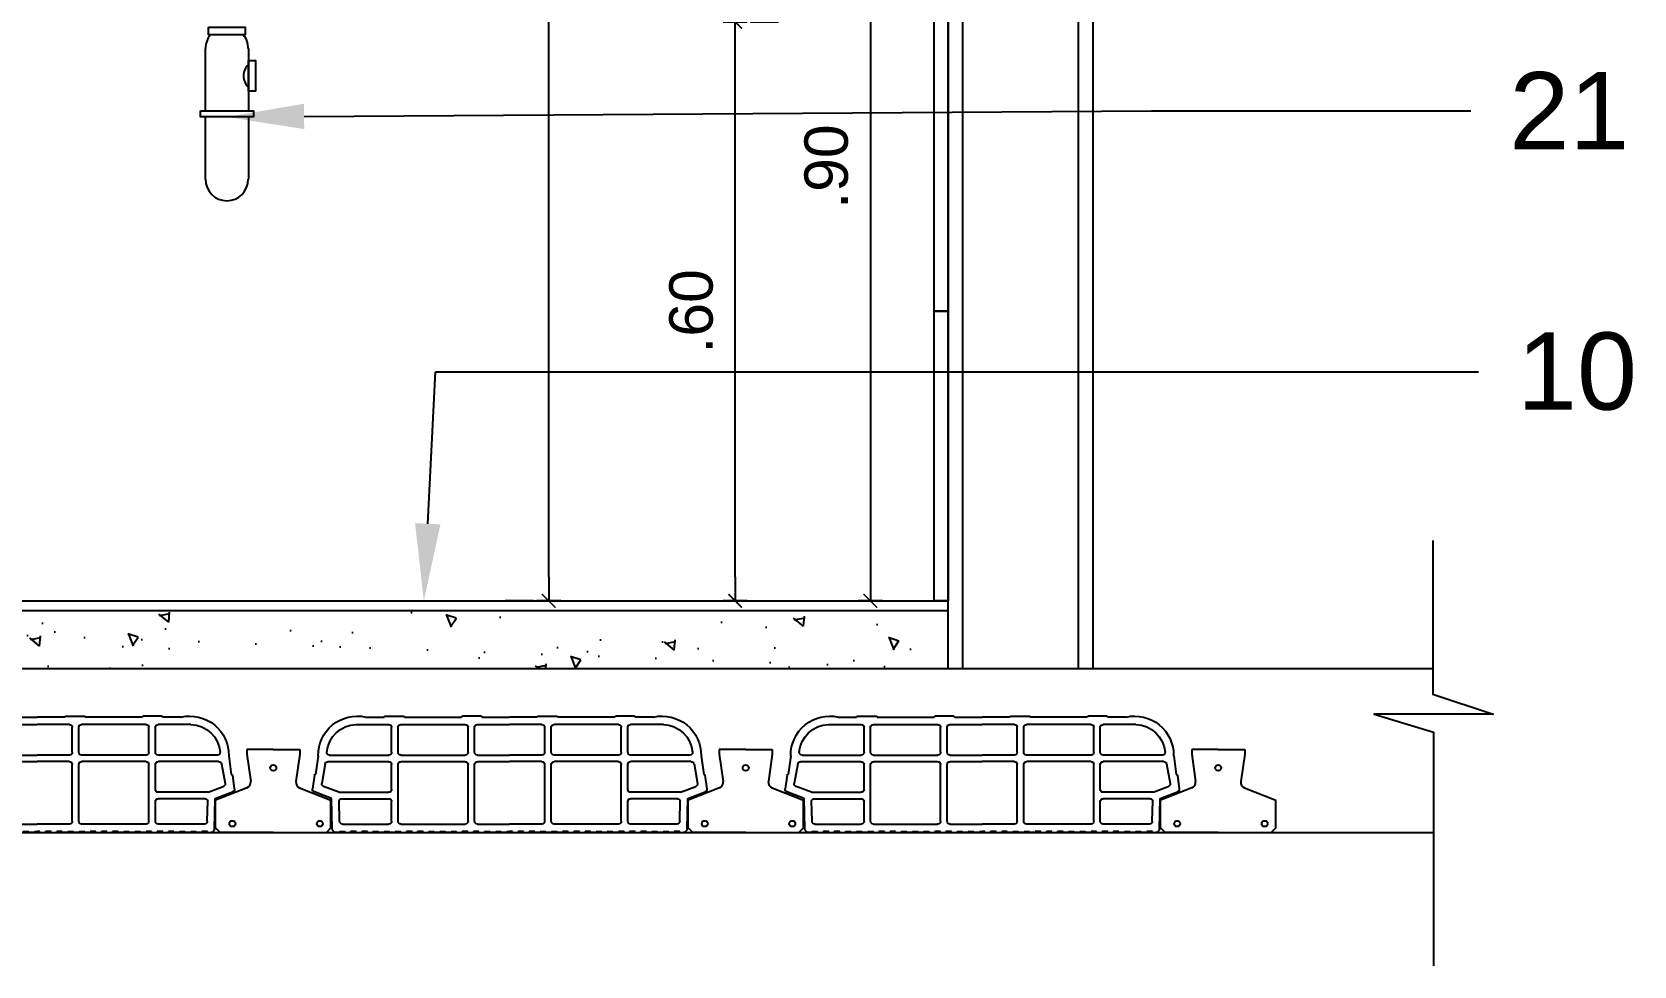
# Model space of a CAD drawing. Header units: metres. Extents: x 198 to 412, y -54 to 17.
# Drawn here: x 269.313 to 270.973, y -8.795 to -7.827 of the extents above; entities that cross this region are included whole.
import ezdxf
from ezdxf import colors
from ezdxf.entities.mleader import LeaderData, LeaderLine
from ezdxf.math import Vec2, Vec3

# ---------------------------------------------------------------- set-up
doc = ezdxf.new("R2010")
doc.units = ezdxf.units.M
doc.header["$LTSCALE"] = 10
for name, color, linetype in [('02', 2, 'Continuous'), ('02-LH ladrillo hueco 02', 1, 'Continuous'), ('1_MUROS', 6, 'Continuous'), ('A-MUROS', 6, 'Continuous'), ('A-TEXTOS', 2, 'Continuous'), ('Corte t', 2, 'Continuous'), ('HT-253', 253, 'Continuous'), ('Losa rap sapito', 251, 'Continuous'), ('piso', 1, 'Continuous'), ('TCOTA', 1, 'Continuous'), ('TM-REVEST', 252, 'Continuous'), ('TM-REVOQUE', 2, 'Continuous')]:
    doc.layers.add(name, color=color, linetype=linetype)
doc.styles.add('ARIAL', font='arial.ttf')
doc.dimstyles.new('ST-COTA-25', dxfattribs={"dimscale": 0.25, "dimtxt": 0.18, "dimasz": 0.1, "dimexe": 0.18, "dimexo": 0.0625, "dimgap": 0.09, "dimtad": 1, "dimzin": 4, "dimdsep": 46, "dimtxsty": 'ARIAL', "dimblk1": 'COTA_N', "dimblk2": 'COTA_N', "dimsah": 1, "dimcen": 0.09, "dimclrd": 8, "dimclre": 8, "dimclrt": 1, "dimadec": 0, "dimazin": 0, "dimtfac": 1, "dimtix": 1, "dimtmove": 0, "dimatfit": 3, "dimldrblk": 'COTA_N', "dimfxl": 0.18, "dimtolj": 1, "dimtzin": 0, "dimarcsym": 0})

# ---------------------------------------------------------------- blocks, each defined once
blk = doc.blocks.new('VIGUETA NUEVA')
at = {"layer": '02'}
for p, q in [((852.3054, 1549.6661), (852.2767, 1549.6661)), ((852.2767, 1549.6661), (852.2767, 1549.6611)), ((852.3054, 1549.6661), (852.3342, 1549.6661)), ((852.3342, 1549.6661), (852.3342, 1549.6611)), ((852.2767, 1549.6611), (852.2809, 1549.6312)), ((852.3342, 1549.6611), (852.3299, 1549.6312)), ((852.2769, 1549.6243), (852.2429, 1549.6111)), ((852.2429, 1549.5811), (852.2429, 1549.6111)), ((852.3339, 1549.6243), (852.3679, 1549.6111)), ((852.3679, 1549.5811), (852.3679, 1549.6111)), ((852.2429, 1549.5811), (852.2479, 1549.5761)), ((852.3054, 1549.5761), (852.2479, 1549.5761)), ((852.3054, 1549.5761), (852.3629, 1549.5761)), ((852.3679, 1549.5811), (852.3629, 1549.5761))]:
    blk.add_line(p, q, dxfattribs=at)
for centre, start, end in [((852.2739, 1549.6307), 294.8533, 4.4381), ((852.3369, 1549.6307), 175.5619, 245.1467)]:
    blk.add_arc(centre, 0.00704, start, end, dxfattribs=at)
blk = doc.blocks.new('VIGUETA NUEVA1')
at = {"layer": 'piso'}
for centre in [(0, -0.02), (-0.0444, -0.0805), (0.0504, -0.0805)]:
    blk.add_circle(centre, 0.00324, dxfattribs=at)
at = {"layer": '1_MUROS'}
blk.add_blockref('VIGUETA NUEVA', (-852.3054, -1549.6661), dxfattribs=at)
blk = doc.blocks.new('Losa rap zapito')
at = {"layer": 'Losa rap sapito'}
for p, q in [((283.7813, -291.7641), (283.8003, -291.7641)), ((283.8012, -291.7632), (283.8205, -291.7632)), ((283.8215, -291.7641), (283.8806, -291.7641)), ((283.9008, -291.7632), (283.8815, -291.7632)), ((283.9018, -291.7641), (283.9304, -291.7641)), ((283.959, -291.7641), (283.9304, -291.7641)), ((283.9599, -291.7632), (283.9792, -291.7632)), ((284.0393, -291.7641), (283.9802, -291.7641)), ((284.0595, -291.7632), (284.0402, -291.7632)), ((284.0795, -291.7641), (284.0605, -291.7641)), ((283.7711, -291.7719), (283.8051, -291.7719)), ((283.808, -291.8006), (283.808, -291.7747)), ((283.8147, -291.8006), (283.8147, -291.7747)), ((283.8176, -291.7719), (283.8844, -291.7719)), ((283.8873, -291.8006), (283.8873, -291.7747)), ((283.8941, -291.8006), (283.8941, -291.7747)), ((283.897, -291.7719), (283.9304, -291.7719)), ((283.9638, -291.7719), (283.9304, -291.7719)), ((283.9667, -291.8006), (283.9667, -291.7747)), ((283.9734, -291.8006), (283.9734, -291.7747)), ((284.0431, -291.7719), (283.9763, -291.7719)), ((284.046, -291.8006), (284.046, -291.7747)), ((284.0527, -291.8006), (284.0527, -291.7747)), ((284.0896, -291.7719), (284.0556, -291.7719)), ((283.732, -291.8042), (283.7293, -291.8235)), ((283.7394, -291.8124), (283.7357, -291.8329)), ((283.7422, -291.8103), (283.8051, -291.8103)), ((283.7437, -291.8035), (283.8051, -291.8035)), ((283.7534, -291.8103), (283.8051, -291.8103)), ((283.808, -291.8391), (283.808, -291.8132)), ((283.8147, -291.8721), (283.8147, -291.8132)), ((283.8176, -291.8035), (283.8844, -291.8035)), ((283.8176, -291.8103), (283.8844, -291.8103)), ((283.8873, -291.8721), (283.8873, -291.8132)), ((283.8941, -291.8721), (283.8941, -291.8132)), ((283.897, -291.8035), (283.9304, -291.8035)), ((283.897, -291.8103), (283.9304, -291.8103)), ((283.9638, -291.8035), (283.9304, -291.8035)), ((283.9638, -291.8103), (283.9304, -291.8103)), ((283.9667, -291.8721), (283.9667, -291.8132)), ((283.9734, -291.8721), (283.9734, -291.8132)), ((284.0431, -291.8035), (283.9763, -291.8035)), ((284.0431, -291.8103), (283.9763, -291.8103)), ((284.046, -291.8721), (284.046, -291.8132)), ((284.0527, -291.8391), (284.0527, -291.8132)), ((284.117, -291.8035), (284.0556, -291.8035)), ((284.1186, -291.8103), (284.0556, -291.8103)), ((284.1073, -291.8103), (284.0556, -291.8103)), ((284.1214, -291.8124), (284.125, -291.8329)), ((284.1287, -291.8042), (284.1314, -291.8235)), ((283.7282, -291.8243), (283.7262, -291.8386)), ((284.1325, -291.8243), (284.1346, -291.8386)), ((283.7459, -291.8484), (283.728, -291.8417)), ((283.7534, -291.842), (283.7376, -291.836)), ((283.7466, -291.8799), (283.7459, -291.8484)), ((283.7534, -291.842), (283.8051, -291.842)), ((283.7542, -291.8721), (283.7536, -291.851)), ((283.7565, -291.8487), (283.8051, -291.8487)), ((283.808, -291.8721), (283.808, -291.8516)), ((284.0527, -291.8721), (284.0527, -291.8516)), ((284.1073, -291.842), (284.0556, -291.842)), ((284.1043, -291.8487), (284.0556, -291.8487)), ((284.1066, -291.8721), (284.1071, -291.851)), ((284.1073, -291.842), (284.1232, -291.836)), ((284.1141, -291.8799), (284.1149, -291.8484)), ((284.1149, -291.8484), (284.1327, -291.8417)), ((283.7541, -291.8836), (283.7504, -291.8836)), ((283.7541, -291.8836), (283.7516, -291.8836)), ((283.7541, -291.8836), (283.7516, -291.8836)), ((283.7541, -291.8836), (283.7541, -291.8827)), ((283.7541, -291.8827), (283.7598, -291.8827)), ((283.7571, -291.8749), (283.8051, -291.8749)), ((283.7598, -291.8836), (283.7598, -291.8827)), ((283.7598, -291.8836), (283.7656, -291.8836)), ((283.7714, -291.8827), (283.7656, -291.8827)), ((283.7656, -291.8836), (283.7656, -291.8827)), ((283.7714, -291.8836), (283.7714, -291.8827)), ((283.7714, -291.8836), (283.7772, -291.8836)), ((283.7772, -291.8836), (283.7772, -291.8827)), ((283.783, -291.8827), (283.7772, -291.8827)), ((283.783, -291.8836), (283.783, -291.8827)), ((283.783, -291.8836), (283.7887, -291.8836)), ((283.7887, -291.8836), (283.7887, -291.8827)), ((283.7887, -291.8827), (283.7945, -291.8827)), ((283.7945, -291.8836), (283.7945, -291.8827)), ((283.8003, -291.8836), (283.7945, -291.8836)), ((283.8003, -291.8827), (283.8061, -291.8827)), ((283.8003, -291.8836), (283.8003, -291.8827)), ((283.8061, -291.8836), (283.8061, -291.8827)), ((283.8119, -291.8836), (283.8061, -291.8836)), ((283.8119, -291.8827), (283.8176, -291.8827)), ((283.8119, -291.8836), (283.8119, -291.8827)), ((283.8119, -291.8827), (283.8176, -291.8827)), ((283.8176, -291.8749), (283.8844, -291.8749)), ((283.8176, -291.8836), (283.8176, -291.8827)), ((283.8176, -291.8836), (283.8234, -291.8836)), ((283.8292, -291.8827), (283.8234, -291.8827)), ((283.8234, -291.8836), (283.8234, -291.8827)), ((283.8292, -291.8836), (283.8292, -291.8827)), ((283.8292, -291.8836), (283.835, -291.8836)), ((283.835, -291.8836), (283.835, -291.8827)), ((283.8408, -291.8827), (283.835, -291.8827)), ((283.8408, -291.8836), (283.8408, -291.8827)), ((283.8408, -291.8836), (283.8465, -291.8836)), ((283.8465, -291.8836), (283.8465, -291.8827)), ((283.8465, -291.8827), (283.8523, -291.8827)), ((283.8523, -291.8836), (283.8523, -291.8827)), ((283.8581, -291.8836), (283.8523, -291.8836)), ((283.8581, -291.8827), (283.8639, -291.8827)), ((283.8581, -291.8836), (283.8581, -291.8827)), ((283.8639, -291.8836), (283.8639, -291.8827)), ((283.8697, -291.8836), (283.8639, -291.8836)), ((283.8697, -291.8827), (283.8755, -291.8827)), ((283.8697, -291.8836), (283.8697, -291.8827)), ((283.8697, -291.8827), (283.8755, -291.8827)), ((283.8755, -291.8836), (283.8755, -291.8827)), ((283.8755, -291.8836), (283.8812, -291.8836)), ((283.887, -291.8827), (283.8812, -291.8827)), ((283.8812, -291.8836), (283.8812, -291.8827)), ((283.887, -291.8836), (283.887, -291.8827)), ((283.887, -291.8836), (283.8928, -291.8836)), ((283.8928, -291.8836), (283.8928, -291.8827)), ((283.8986, -291.8827), (283.8928, -291.8827)), ((283.897, -291.8749), (283.9304, -291.8749)), ((283.8986, -291.8836), (283.8986, -291.8827)), ((283.8986, -291.8836), (283.9044, -291.8836)), ((283.9044, -291.8836), (283.9044, -291.8827)), ((283.9044, -291.8827), (283.9101, -291.8827)), ((283.9101, -291.8836), (283.9101, -291.8827)), ((283.9159, -291.8836), (283.9101, -291.8836)), ((283.9159, -291.8827), (283.9217, -291.8827)), ((283.9159, -291.8836), (283.9159, -291.8827)), ((283.9217, -291.8836), (283.9217, -291.8827)), ((283.9275, -291.8836), (283.9217, -291.8836)), ((283.9275, -291.8836), (283.9275, -291.8827)), ((283.9275, -291.8827), (283.9304, -291.8827)), ((283.9638, -291.8749), (283.9304, -291.8749)), ((283.9333, -291.8827), (283.9304, -291.8827)), ((283.9333, -291.8836), (283.9333, -291.8827)), ((283.9333, -291.8836), (283.939, -291.8836)), ((283.9448, -291.8827), (283.939, -291.8827)), ((283.939, -291.8836), (283.939, -291.8827)), ((283.9448, -291.8836), (283.9448, -291.8827)), ((283.9448, -291.8836), (283.9506, -291.8836)), ((283.9506, -291.8836), (283.9506, -291.8827)), ((283.9564, -291.8827), (283.9506, -291.8827)), ((283.9564, -291.8836), (283.9564, -291.8827)), ((283.9622, -291.8836), (283.9564, -291.8836)), ((283.9622, -291.8836), (283.9622, -291.8827)), ((283.9622, -291.8827), (283.9679, -291.8827)), ((283.9679, -291.8836), (283.9679, -291.8827)), ((283.9737, -291.8836), (283.9679, -291.8836)), ((283.9737, -291.8827), (283.9795, -291.8827)), ((283.9737, -291.8836), (283.9737, -291.8827)), ((284.0431, -291.8749), (283.9763, -291.8749)), ((283.9795, -291.8836), (283.9795, -291.8827)), ((283.9853, -291.8836), (283.9795, -291.8836)), ((283.9911, -291.8827), (283.9853, -291.8827)), ((283.9853, -291.8836), (283.9853, -291.8827)), ((283.9911, -291.8827), (283.9853, -291.8827)), ((283.9911, -291.8836), (283.9911, -291.8827)), ((283.9911, -291.8836), (283.9968, -291.8836)), ((284.0026, -291.8827), (283.9968, -291.8827)), ((283.9968, -291.8836), (283.9968, -291.8827)), ((284.0026, -291.8836), (284.0026, -291.8827)), ((284.0026, -291.8836), (284.0084, -291.8836)), ((284.0084, -291.8836), (284.0084, -291.8827)), ((284.0142, -291.8827), (284.0084, -291.8827)), ((284.0142, -291.8836), (284.0142, -291.8827)), ((284.02, -291.8836), (284.0142, -291.8836)), ((284.02, -291.8836), (284.02, -291.8827)), ((284.02, -291.8827), (284.0258, -291.8827)), ((284.0258, -291.8836), (284.0258, -291.8827)), ((284.0315, -291.8836), (284.0258, -291.8836)), ((284.0315, -291.8827), (284.0373, -291.8827)), ((284.0315, -291.8836), (284.0315, -291.8827)), ((284.0373, -291.8836), (284.0373, -291.8827)), ((284.0431, -291.8836), (284.0373, -291.8836)), ((284.0489, -291.8827), (284.0431, -291.8827)), ((284.0431, -291.8836), (284.0431, -291.8827)), ((284.0489, -291.8827), (284.0431, -291.8827)), ((284.0489, -291.8836), (284.0489, -291.8827)), ((284.0489, -291.8836), (284.0547, -291.8836)), ((284.0604, -291.8827), (284.0547, -291.8827)), ((284.0547, -291.8836), (284.0547, -291.8827)), ((284.1037, -291.8749), (284.0556, -291.8749)), ((284.0604, -291.8836), (284.0604, -291.8827)), ((284.0604, -291.8836), (284.0662, -291.8836)), ((284.0662, -291.8836), (284.0662, -291.8827)), ((284.072, -291.8827), (284.0662, -291.8827)), ((284.072, -291.8836), (284.072, -291.8827)), ((284.0778, -291.8836), (284.072, -291.8836)), ((284.0778, -291.8836), (284.0778, -291.8827)), ((284.0778, -291.8827), (284.0836, -291.8827)), ((284.0836, -291.8836), (284.0836, -291.8827)), ((284.0893, -291.8836), (284.0836, -291.8836)), ((284.0893, -291.8827), (284.0951, -291.8827)), ((284.0893, -291.8836), (284.0893, -291.8827)), ((284.0951, -291.8836), (284.0951, -291.8827)), ((284.1009, -291.8836), (284.0951, -291.8836)), ((284.1009, -291.8836), (284.1009, -291.8827)), ((284.1067, -291.8827), (284.1009, -291.8827)), ((284.1067, -291.8836), (284.1067, -291.8827)), ((284.1067, -291.8836), (284.1092, -291.8836)), ((284.1067, -291.8836), (284.1092, -291.8836)), ((284.1067, -291.8836), (284.1103, -291.8836))]:
    blk.add_line(p, q, dxfattribs=at)
for centre, radius, start, end in [((283.7724, -291.8035), 0.0404, 77.2971, 181.0135), ((283.8012, -291.7641), 0.000963, 90, 180), ((283.8205, -291.7641), 0.000963, 0, 90), ((283.8815, -291.7641), 0.000963, 90, 180), ((283.9008, -291.7641), 0.000963, 0, 90), ((283.9599, -291.7641), 0.000963, 90, 180), ((283.9792, -291.7641), 0.000963, 0, 90), ((284.0402, -291.7641), 0.000963, 90, 180), ((284.0595, -291.7641), 0.000963, 0, 90), ((284.0883, -291.8035), 0.0404, 358.9865, 102.7029), ((283.7724, -291.8035), 0.0317, 92.259, 174.7894), ((283.8051, -291.7747), 0.00289, 0, 90), ((283.8176, -291.7747), 0.00289, 90, 180), ((283.8844, -291.7747), 0.00289, 0, 90), ((283.897, -291.7747), 0.00289, 90, 180), ((283.9638, -291.7747), 0.00289, 0, 90), ((283.9763, -291.7747), 0.00289, 90, 180), ((284.0431, -291.7747), 0.00289, 0, 90), ((284.0556, -291.7747), 0.00289, 90, 180), ((284.0883, -291.8035), 0.0317, 5.2106, 87.741), ((283.7437, -291.8006), 0.00289, 180.2316, 270), ((283.8051, -291.8006), 0.00289, 270, 0), ((283.8176, -291.8006), 0.00289, 180, 270), ((283.8844, -291.8006), 0.00289, 270, 0), ((283.897, -291.8006), 0.00289, 180, 270), ((283.9638, -291.8006), 0.00289, 270, 0), ((283.9763, -291.8006), 0.00289, 180, 270), ((284.0431, -291.8006), 0.00289, 270, 0), ((284.0556, -291.8006), 0.00289, 180, 270), ((284.117, -291.8006), 0.00289, 270, 359.7684), ((283.7422, -291.8132), 0.00289, 90, 165.2593), ((283.8051, -291.8132), 0.00289, 0, 90), ((283.8176, -291.8132), 0.00289, 90, 180), ((283.8844, -291.8132), 0.00289, 0, 90), ((283.897, -291.8132), 0.00289, 90, 180), ((283.9638, -291.8132), 0.00289, 0, 90), ((283.9763, -291.8132), 0.00289, 90, 180), ((284.0431, -291.8132), 0.00289, 0, 90), ((284.0556, -291.8132), 0.00289, 90, 180), ((284.1186, -291.8132), 0.00289, 14.7407, 90), ((283.7292, -291.8244), 0.000963, 81.8699, 171.8699), ((283.7386, -291.8333), 0.00289, 171.8699, 249.444), ((284.1222, -291.8333), 0.00289, 290.556, 8.1301), ((284.1316, -291.8244), 0.000963, 8.1301, 98.1301), ((283.729, -291.839), 0.00289, 171.8699, 249.444), ((283.7565, -291.8516), 0.00289, 90, 168.5947), ((283.8051, -291.8391), 0.00289, 270, 0), ((283.8051, -291.8516), 0.00289, 0, 90), ((284.0556, -291.8391), 0.00289, 180, 270), ((284.0556, -291.8516), 0.00289, 90, 180), ((284.1043, -291.8516), 0.00289, 11.4053, 90), ((284.1317, -291.839), 0.00289, 290.556, 8.1301), ((283.7505, -291.8797), 0.0039, 182.4799, 268.1248), ((283.7571, -291.8721), 0.00289, 180, 271.41), ((283.8051, -291.8721), 0.00289, 270, 0), ((283.8176, -291.8721), 0.00289, 180, 270), ((283.8844, -291.8721), 0.00289, 270, 0), ((283.897, -291.8721), 0.00289, 180, 270), ((283.9638, -291.8721), 0.00289, 270, 0), ((283.9763, -291.8721), 0.00289, 180, 270), ((284.0431, -291.8721), 0.00289, 270, 0), ((284.0556, -291.8721), 0.00289, 180, 270), ((284.1037, -291.8721), 0.00289, 268.59, 0), ((284.1102, -291.8797), 0.0039, 271.8752, 357.5201)]:
    blk.add_arc(centre, radius, start, end, dxfattribs=at)
blk = doc.blocks.new('COTA_N')
for p, q in [((-1, 0), (0, 0)), ((0, 0.5), (0, -0.5))]:
    blk.add_line(p, q)
at = {"color": 3, "const_width": 0.065}
blk.add_lwpolyline([(0.141, 0.141), (0.283, 0.283), (0, 0), (-0.141, -0.141), (-0.283, -0.283)], dxfattribs=at)
blk = doc.blocks.new('*D308')
at = {"layer": 'Defpoints', "color": 0, "transparency": 16777216}
for p in [(270.0415, -7.8163), (270.0415, -7.8163), (270.0415, -8.4163)]:
    blk.add_point(p, dxfattribs=at)
at = {"layer": 'TCOTA', "color": 8, "lineweight": -2, "transparency": 16777216}
for p, q in [((270.0572, -7.8163), (270.0865, -7.8163)), ((270.0415, -8.3913), (270.0415, -7.8413)), ((270.0572, -8.4163), (270.0865, -8.4163))]:
    blk.add_line(p, q, dxfattribs=at)
at = {"layer": 'TCOTA', "color": 8, "lineweight": -2, "transparency": 16777216, "xscale": 0.025, "yscale": 0.025, "zscale": 0.025}
for p, rotation in [((270.0415, -7.8163), 90), ((270.0415, -8.4163), 270)]:
    blk.add_blockref('COTA_N', p, dxfattribs=dict(at, rotation=rotation))
at = {"layer": 'TCOTA', "color": 1, "transparency": 16777216, "insert": (269.9961, -8.1163), "char_height": 0.045, "attachment_point": 5, "rotation": 90, "style": 'ARIAL'}
blk.add_mtext('\\A1;.60', dxfattribs=at)
blk = doc.blocks.new('*D311')
at = {"layer": 'Defpoints', "color": 0, "transparency": 16777216}
for p in [(270.1816, -7.5163, 0), (270.1816, -8.4163), (270.1816, -8.4163)]:
    blk.add_point(p, dxfattribs=at)
at = {"layer": 'TCOTA', "color": 8, "lineweight": -2, "transparency": 16777216}
for p, q in [((270.1659, -7.5163), (270.1366, -7.5163)), ((270.1816, -7.5413), (270.1816, -8.3913)), ((270.1972, -8.4163), (270.2266, -8.4163))]:
    blk.add_line(p, q, dxfattribs=at)
at = {"layer": 'TCOTA', "color": 8, "lineweight": -2, "transparency": 16777216, "xscale": 0.025, "yscale": 0.025, "zscale": 0.025}
for p, rotation in [((270.1816, -7.5163), 90), ((270.1816, -8.4163), 270)]:
    blk.add_blockref('COTA_N', p, dxfattribs=dict(at, rotation=rotation))
at = {"layer": 'TCOTA', "color": 1, "transparency": 16777216, "insert": (270.1361, -7.9663), "char_height": 0.045, "attachment_point": 5, "rotation": 90, "style": 'ARIAL'}
blk.add_mtext('\\A1;.90', dxfattribs=at)
blk = doc.blocks.new('*D313')
at = {"layer": 'Defpoints', "color": 0, "transparency": 16777216}
for p in [(269.8484, -6.0163, 0), (269.8484, -6.0163), (269.8484, -8.4163)]:
    blk.add_point(p, dxfattribs=at)
at = {"layer": 'TCOTA', "color": 8, "lineweight": -2, "transparency": 16777216}
for p, q in [((269.8641, -6.0163), (269.8934, -6.0163)), ((269.8484, -8.3913), (269.8484, -6.0413)), ((269.8328, -8.4163), (269.8034, -8.4163))]:
    blk.add_line(p, q, dxfattribs=at)
at = {"layer": 'TCOTA', "color": 8, "lineweight": -2, "transparency": 16777216, "xscale": 0.025, "yscale": 0.025, "zscale": 0.025}
for p, rotation in [((269.8484, -6.0163), 90), ((269.8484, -8.4163), 270)]:
    blk.add_blockref('COTA_N', p, dxfattribs=dict(at, rotation=rotation))
at = {"layer": 'TCOTA', "color": 1, "transparency": 16777216, "insert": (269.8029, -7.2163), "char_height": 0.045, "attachment_point": 5, "rotation": 90, "style": 'ARIAL'}
blk.add_mtext('\\A1;2.40', dxfattribs=at)

msp = doc.modelspace()

# ---------------------------------------------------------------- hatches: boundary and pattern name
at = {"layer": 'HT-253'}
h = msp.add_hatch(dxfattribs=at)
h.set_pattern_fill('AR-CONC', color=256, scale=0.0007, angle=90)
h.set_pattern_definition([(140, (-1035.69569, 367.62205), (0.01115736, 0.127529268), [0.013335, -0.146685]), (85, (-1035.6957, 367.62205), (-0.133739792, -0.024670395), [0.010668, -0.117348409]), (190.451445, (-1035.69476, 367.63267), (-0.122582426, 0.102858873), [0.011333006, -0.124663171]), (136.1842, (-1035.73125, 367.62205), (0.02942963, 0.189755329), [0.0200025, -0.2200275]), (186.635558, (-1035.7288, 367.63786), (-0.173198287, 0.166182894), [0.016999516, -0.186994926]), (81.184151, (-1035.73125, 367.62205), (-0.173198287, 0.166182894), [0.016001977, -0.176021812]), (111, (-1035.72236, 367.63983), (0.071585639, 0.106130074), [0.013335, -0.146685]), (56, (-1035.72236, 367.63983), (-0.128931576, 0.04326142), [0.010668, -0.117348]), (161.451445, (-1035.7164, 367.64867), (-0.057345938, 0.149391493), [0.011333006, -0.124662956]), (127.5, (-1035.695694, 367.622045), (-0.0591885272, 0.0021620223), [0, -0.1159256, 0, -0.119126, 0, -0.1177925]), (97.5, (-1035.695694, 367.622045), (-0.0701264024, 0.0467737638), [0, -0.0679196, 0, -0.1132586, 0, -0.0448945]), (57.5, (-1035.695694, 367.582396), (0.0040101208, 0.0949134166), [0, -0.04445, 0, -0.138684, 0, -0.184023]), (47.5, (-1035.69569, 367.56462), (-0.0177985437, 0.103690427), [0, -0.057785, 0, -0.0921004, 0, -0.130683])])
h.paths.add_polyline_path([(270.2623, -8.4263), (268.7623, -8.4263), (268.7623, -8.4863), (270.2623, -8.4863)])

# ---------------------------------------------------------------- linework, layer by layer
at = {"color": 5}
for p, q in [((268.0922, -8.4863, 0), (270.765, -8.4863, 0)), ((268.0928, -8.6563, 0), (270.765, -8.6563, 0))]:
    msp.add_line(p, q, dxfattribs=at)
at = {"layer": '02', "color": 3, "elevation": 0}
msp.add_lwpolyline([(270.7644, -8.3536), (270.7644, -8.5129), (270.8269, -8.5337), (270.7036, -8.5337), (270.765, -8.5523), (270.765, -8.7946)], dxfattribs=at)
at = {"layer": '02'}
for points in [[(268.7623, -8.4163), (269.2856, -8.4163), (269.2856, -8.4163), (270.2623, -8.4163)], [(268.7623, -8.4263), (269.2956, -8.4263), (269.2956, -8.4263), (270.2623, -8.4263)]]:
    msp.add_lwpolyline(points, dxfattribs=at)
at = {"layer": '02-LH ladrillo hueco 02'}
msp.add_line((270.2623, -8.4163, 0), (270.2623, -5.0863, 0), dxfattribs=at)
at = {"layer": 'A-MUROS'}
for p, q in [((270.2773, -8.4863, 0), (270.2773, -5.0863, 0)), ((270.3973, -8.4863, 0), (270.3973, -5.0863, 0))]:
    msp.add_line(p, q, dxfattribs=at)
at = {"layer": 'Corte t', "elevation": 0}
for points in [[(269.4961, -7.8219), (269.534, -7.8219), (269.534, -7.8299), (269.4961, -7.8299)], [(269.5373, -7.8563), (269.5447, -7.8563), (269.5447, -7.8882), (269.5373, -7.8882)], [(269.4875, -7.9087), (269.5425, -7.9087), (269.5425, -7.9149), (269.4875, -7.9149)]]:
    msp.add_lwpolyline(points, close=True, dxfattribs=at)
at = {"layer": 'Corte t'}
for points in [[(269.4928, -7.9087), (269.4928, -7.8441)], [(269.5373, -7.8441), (269.5373, -7.9087)], [(269.4928, -7.9795), (269.4928, -7.9149)], [(269.5373, -7.9149), (269.5373, -7.9795)]]:
    msp.add_lwpolyline(points, dxfattribs=at)
for centre, radius, start, end in [((269.515, -7.8441), 0.0222, 140.2638, 180), ((269.515, -7.8441), 0.0222, 0, 39.7362), ((269.5476, -7.8723), 0.0155, 131.7128, 228.2872), ((269.515, -7.9795), 0.0222, 180, 0)]:
    msp.add_arc(centre, radius, start, end, dxfattribs=at)
at = {"layer": 'TCOTA', "elevation": 0}
msp.add_lwpolyline([(270.2623, -8.4863), (270.2623, -8.4163)], dxfattribs=at)
at = {"layer": 'TM-REVEST'}
for points in [[(270.2623, -8.1163), (270.2477, -8.1163), (270.2477, -7.5163), (270.2623, -7.5163)], [(270.2623, -8.4163), (270.2477, -8.4163), (270.2477, -8.1163), (270.2623, -8.1163)]]:
    msp.add_lwpolyline(points, close=True, dxfattribs=at)
at = {"layer": 'TM-REVOQUE'}
msp.add_line((270.4123, -8.4863, 0), (270.4123, -5.0863, 0), dxfattribs=at)

# ---------------------------------------------------------------- block references
at = {"layer": 'A-MUROS', "xscale": -1}
for p in [(553.2489, 283.2274, 0), (553.7383, 283.2274, 0), (554.2278, 283.2274, 0)]:
    msp.add_blockref('Losa rap zapito', p, dxfattribs=at)
at = {"layer": 'Corte t', "xscale": 0.9559179682510148, "yscale": 0.9559179682510148, "zscale": 0.9559179682510148}
for p in [(269.5631, -8.5702, 0), (270.0525, -8.5702, 0), (270.5419, -8.5702, 0)]:
    msp.add_blockref('VIGUETA NUEVA1', p, dxfattribs=at)

# ---------------------------------------------------------------- dimensions: what is measured, and where the dimension line sits
at = {"layer": 'TCOTA'}
for base, p1, p2, picture, middle in [((269.8484, -6.0163), (269.8484, -8.4163), (269.8484, -6.0163, 0), '*D313', (269.8029, -7.2163)), ((270.1816, -8.4163), (270.1816, -7.5163, 0), (270.1816, -8.4163), '*D311', (270.1361, -7.9663)), ((270.0415, -7.8163), (270.0415, -8.4163), (270.0415, -7.8163), '*D308', (269.9961, -8.1163))]:
    dim = msp.add_linear_dim(base=base, p1=p1, p2=p2, angle=90, dimstyle='ST-COTA-25', dxfattribs=at)
    dim.commit()
    dim.dimension.update_dxf_attribs({"geometry": picture, "text_midpoint": middle})

# ---------------------------------------------------------------- leaders
at = {"layer": 'A-TEXTOS'}
ml = msp.add_multileader_mtext('Standard', dxfattribs=at)
ml.set_content('21', color=256, style='ARIAL')
ml.set_leader_properties(color=1)
ml.build(insert=Vec2(0, 0))
ml.multileader.update_dxf_attribs({"has_text_frame": 1, "arrow_head_size": 0.08, "scale": 0.02})
ctx = ml.context
ctx.base_point, ctx.scale, ctx.char_height, ctx.arrow_head_size, ctx.landing_gap_size, ctx.plane_origin = Vec3(270.8036, -7.9084, 0), 0.02, 0.08, 0.08, 0.04, Vec3(267.896, -7.9084, 0)
notes = []
notes.append((ctx, [(0, (1, 1, 0), (270.473, -7.9084, 0), (1, 0), 0.3306, [(0, [(269.515, -7.9149, 0)], 0, [])])]))
ctx.mtext.insert, ctx.mtext.flow_direction = Vec3(270.8436, -7.8684, 0), 5
ml = msp.add_multileader_mtext('Standard', dxfattribs=at)
ml.set_content('10', color=256, style='ARIAL')
ml.set_leader_properties(color=1)
ml.build(insert=Vec2(0, 0))
ml.multileader.update_dxf_attribs({"has_text_frame": 1, "dogleg_length": 41.7645, "arrow_head_size": 0.08, "scale": 0.02})
ctx = ml.context
ctx.base_point, ctx.scale, ctx.char_height, ctx.arrow_head_size, ctx.landing_gap_size, ctx.plane_origin = Vec3(270.8115, -8.1789, 0), 0.02, 0.08, 0.08, 0.04, Vec3(268.976, -8.1589, 0)
notes.append((ctx, [(0, (1, 1, 0), (269.7311, -8.1789, 0), (1, 0), 1.0804, [(0, [(269.719, -8.4163, 0)], 0, [])])]))
ctx.mtext.insert, ctx.mtext.flow_direction = Vec3(270.8515, -8.1382, 0), 5
for ctx, leaders in notes:
    for number, flags, end, landing, length, lines in leaders:
        leader = LeaderData()
        leader.index, (leader.has_last_leader_line, leader.has_dogleg_vector, leader.attachment_direction) = number, flags
        leader.last_leader_point, leader.dogleg_vector, leader.dogleg_length = Vec3(end), Vec3(landing), length
        for number, points, colour, breaks in lines:
            line = LeaderLine()
            line.index, line.vertices, line.color, line.breaks = number, Vec3.list(points), colors.encode_raw_color(colour), breaks
            leader.lines.append(line)
        ctx.leaders.append(leader)

doc.saveas('drawing.dxf')
